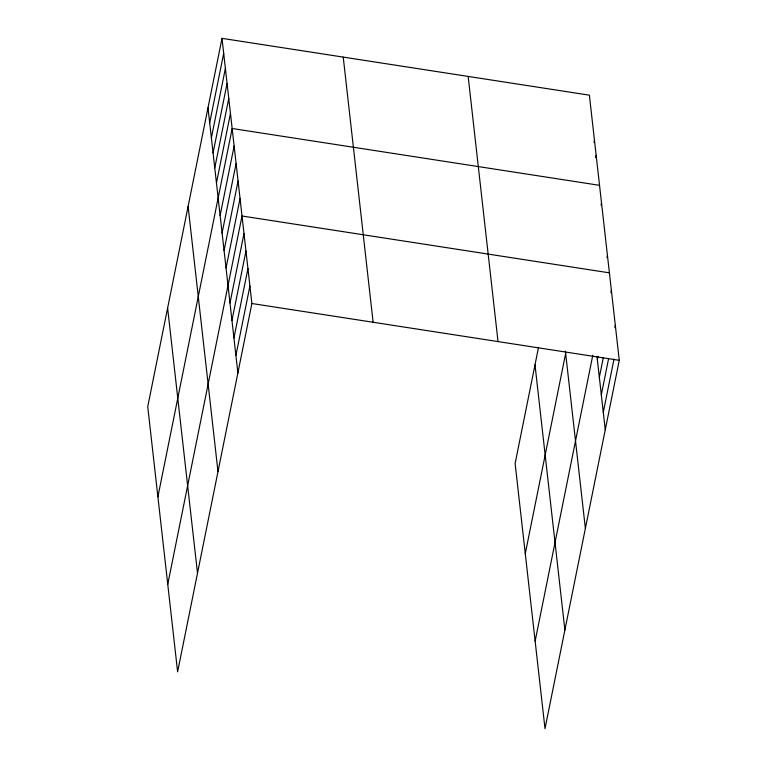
<?xml version="1.0" encoding="UTF-8"?>
<svg xmlns="http://www.w3.org/2000/svg" width="767" height="767" viewBox="0 0 767 767"><rect width="100%" height="100%" fill="white"/><g stroke="black" fill="none" stroke-linecap="round" stroke-linejoin="round"><path stroke-width="1.15" d="M221.999 38.35L147.734 406.663L177.618 671.825L251.883 303.511L221.999 38.35L589.382 95.175L619.266 360.337L545.001 728.65L515.117 463.489L538.53 347.355M209.679 122.854L223.696 53.374M211.376 137.878L225.383 68.397M213.073 152.901L227.08 83.43M214.76 167.925L228.777 98.454M216.457 182.958L230.464 113.478M157.897 496.815L232.161 128.501L599.545 185.336M220.119 215.479L234.136 146.008M222.094 232.986L236.102 163.505M224.069 250.483L238.077 181.002M226.044 267.98L240.052 198.509M167.752 584.32L242.017 216.006L609.401 272.841M229.985 302.984L243.992 233.504M231.96 320.481L245.967 251.01M233.925 337.988L247.942 268.508M235.9 355.485L249.908 286.014M593.994 142.576L594.463 140.256M595.691 157.599L596.151 155.279M525.28 553.64L565.653 353.424M601.05 205.153L601.51 202.833M606.965 257.654L607.435 255.334M535.136 641.145L592.795 355.226M597.368 359.809L598.068 356.339M610.906 292.649L611.376 290.338M599.343 377.316L603.313 357.633M601.309 394.813L608.547 358.918M614.856 327.653L615.326 325.342M603.284 412.31L614.022 359.052M251.883 303.511L619.266 360.337M596.975 356.31L605.259 429.817M565.384 351.113L585.374 528.434M535.002 364.871L564.886 630.033M468.148 76.422L498.032 341.583M343.233 57.103L373.117 322.265M207.991 107.831L237.875 372.983M188.107 206.438L217.991 471.6M167.618 308.046L197.502 573.208"/></g></svg>
